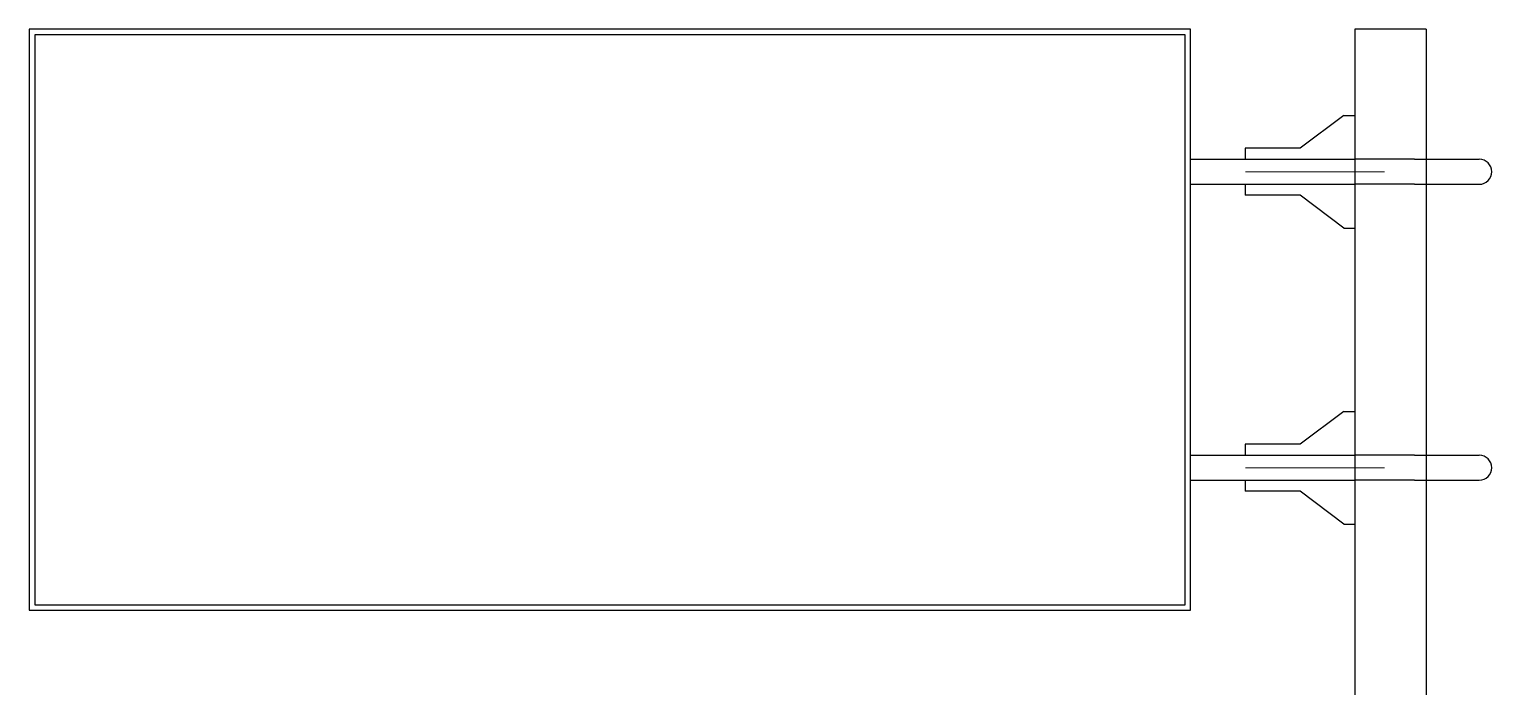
# Model space of a CAD drawing. Extents: x -941089 to 947074, y -2579987 to 8.
# Drawn here: x 2222.5 to 2255.88, y -75.63 to -60.63 of the extents above; entities that cross this region are included whole.
import ezdxf

# ---------------------------------------------------------------- set-up
doc = ezdxf.new("R2010")
doc.units = 0
doc.header["$LTSCALE"] = 5
doc.linetypes.add('HIDDEN2', pattern=[4.7625, 3.175, -1.5875])
doc.layers.add('钢筋', color=1, linetype='CONTINUOUS')

msp = doc.modelspace()

# ---------------------------------------------------------------- linework, layer by layer
at = {"layer": '钢筋', "linetype": 'Continuous'}
for p, q in [((2252.75158, -60.63394), (2252.75158, -100.42025)), ((2254.37658, -60.63394), (2252.75158, -60.63394)), ((2254.37658, -60.63394), (2254.37658, -100.42025)), ((2252.50158, -62.59894), (2251.50158, -63.34894)), ((2252.50158, -62.59894), (2252.75158, -62.59894)), ((2251.50158, -63.34894), (2250.25158, -63.34894)), ((2250.25158, -63.34894), (2250.25158, -63.59894)), ((2249.00158, -63.59894), (2252.75158, -63.59894)), ((2254.11658, -63.59894), (2255.59158, -63.59894)), ((2249.00158, -64.16894), (2252.75158, -64.16894)), ((2250.25158, -64.16894), (2250.25158, -64.41894)), ((2254.11658, -64.16894), (2255.59158, -64.16894)), ((2251.50158, -64.41894), (2250.25158, -64.41894)), ((2252.50158, -65.16894), (2251.50158, -64.41894)), ((2252.50158, -65.16894), (2252.75158, -65.16894)), ((2252.50158, -69.34894), (2251.50158, -70.09894)), ((2252.50158, -69.34894), (2252.75158, -69.34894)), ((2249.00158, -70.34894), (2252.75158, -70.34894)), ((2251.50158, -70.09894), (2250.25158, -70.09894)), ((2250.25158, -70.09894), (2250.25158, -70.34894)), ((2254.11658, -70.34894), (2255.59158, -70.34894)), ((2249.00158, -70.91894), (2252.75158, -70.91894)), ((2250.25158, -70.91894), (2250.25158, -71.16894)), ((2254.11658, -70.91894), (2255.59158, -70.91894)), ((2251.50158, -71.16894), (2250.25158, -71.16894)), ((2252.50158, -71.91894), (2251.50158, -71.16894)), ((2252.50158, -71.91894), (2252.75158, -71.91894))]:
    msp.add_line(p, q, dxfattribs=at)
at = {"layer": '钢筋', "linetype": 'HIDDEN2'}
for p, q in [((2254.11658, -63.59894), (2252.75158, -63.59894)), ((2254.11658, -64.16894), (2252.75158, -64.16894)), ((2254.11658, -70.34894), (2252.75158, -70.34894)), ((2254.11658, -70.91894), (2252.75158, -70.91894))]:
    msp.add_line(p, q, dxfattribs=at)
at = {"layer": '钢筋', "color": 0, "linetype": 'Continuous'}
for points in [[(2249.00158, -73.88394), (2249.00158, -60.63394), (2222.50158, -60.63394), (2222.50158, -73.88394)], [(2248.87658, -73.75894), (2248.87658, -60.75894), (2222.62658, -60.75894), (2222.62658, -73.75894)]]:
    msp.add_lwpolyline(points, close=True, dxfattribs=at)
at = {"layer": '钢筋', "linetype": 'Continuous', "const_width": 0.025}
for points in [[(2250.25158, -63.88394), (2253.43158, -63.88394)], [(2250.25158, -70.63394), (2253.43158, -70.63394)]]:
    msp.add_lwpolyline(points, dxfattribs=at)
at = {"layer": '钢筋', "linetype": 'Continuous'}
for centre in [(2255.59158, -63.88394), (2255.59158, -70.63394)]:
    msp.add_arc(centre, 0.285, 270, 90, dxfattribs=at)

doc.saveas('drawing.dxf')
